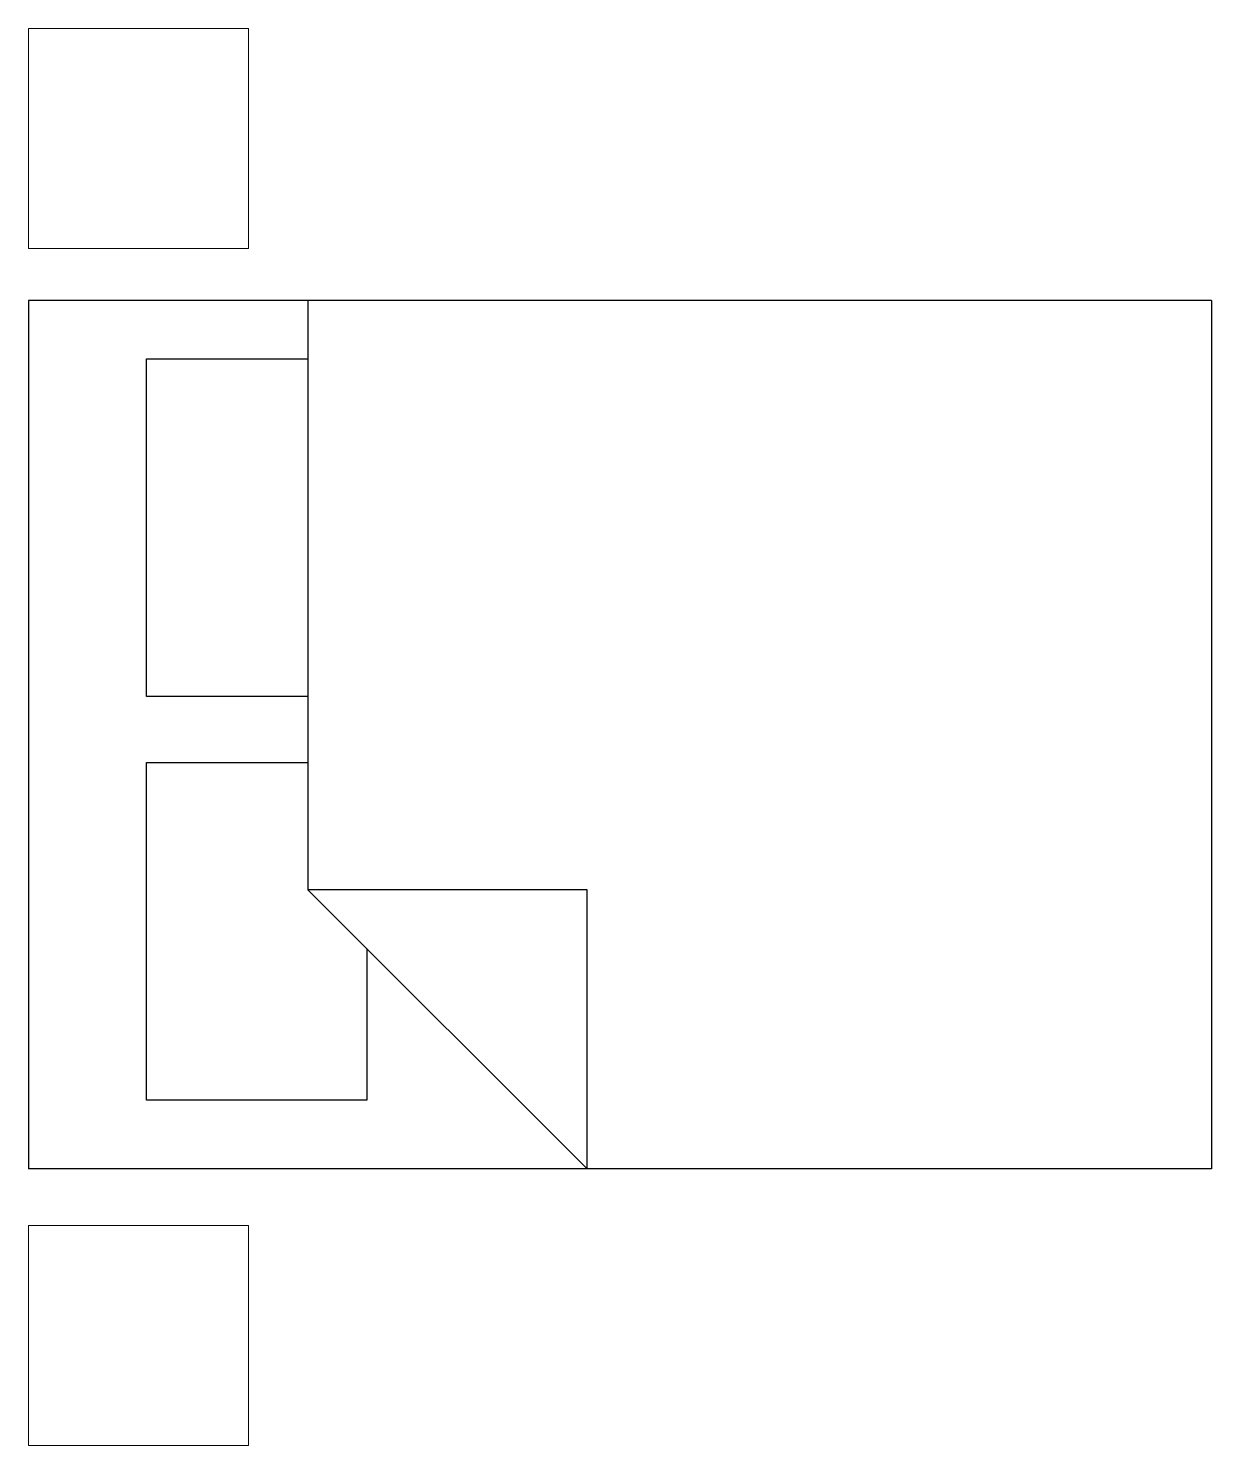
# Model space of a CAD drawing. Extents: x -596.46 to -594.58, y -72.84 to -70.59.
import ezdxf

# ---------------------------------------------------------------- set-up
doc = ezdxf.new("R2010")
doc.units = 0
doc.layers.get('0').update_dxf_attribs({"color": 255, "linetype": 'CONTINUOUS'})

# ---------------------------------------------------------------- blocks, each defined once
blk = doc.blocks.new('cama de casal')
at = {"lineweight": 9}
for p, q in [((0.35, 1.8128), (0, 1.8128)), ((0, 1.8128), (0, 1.4628)), ((0.35, 1.4628), (0.35, 1.8128)), ((0, 1.4628), (0.35, 1.4628)), ((0.35, -0.0901), (0, -0.0901)), ((0, -0.0901), (0, -0.4401)), ((0.35, -0.4401), (0.35, -0.0901)), ((0, -0.4401), (0.35, -0.4401))]:
    blk.add_line(p, q, dxfattribs=at)
for p, q in [((1.88, 1.38), (0, 1.38)), ((0, 1.38), (0, 0)), ((0.4443, 1.38), (0.4443, 0.4433)), ((1.88, 1.38), (1.88, 0)), ((0.1876, 0.7508), (0.1876, 1.2874)), ((0.1876, 1.2874), (0.4443, 1.2874)), ((0.4443, 0.7508), (0.1876, 0.7508)), ((0.1876, 0.1091), (0.1876, 0.6458)), ((0.1876, 0.6458), (0.4443, 0.6458)), ((0.4443, 0.4433), (0.8876, 0)), ((0.8876, 0.4433), (0.4443, 0.4433)), ((0.8876, 0), (0.8876, 0.4433)), ((0.5376, 0.35), (0.5376, 0.1091)), ((0.5376, 0.1091), (0.1876, 0.1091)), ((1.88, 0), (0, 0))]:
    blk.add_line(p, q)

msp = doc.modelspace()

# ---------------------------------------------------------------- block references
msp.add_blockref('cama de casal', (-596.4581, -72.4041))

doc.saveas('drawing.dxf')
